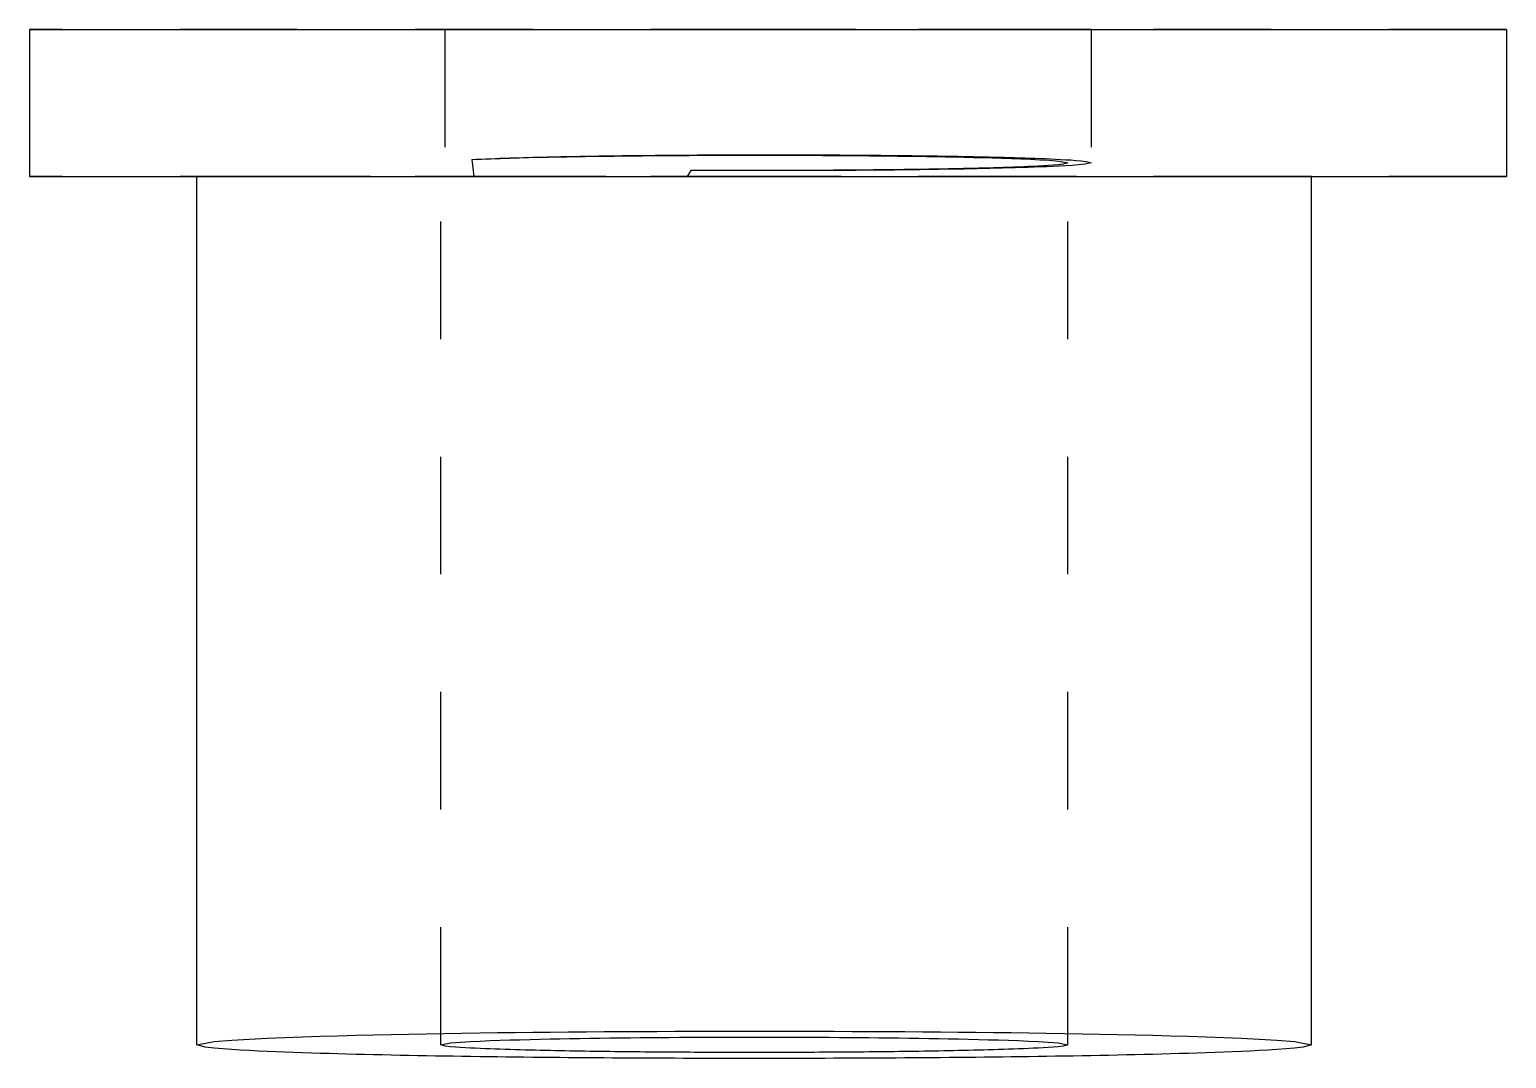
# Model space of a CAD drawing. Extents: x 0 to 2.76, y 0 to 2.38.
# Drawn here: x 1.506 to 2.762, y 1.506 to 2.381 of the extents above; entities that cross this region are included whole.
import ezdxf

# ---------------------------------------------------------------- set-up
doc = ezdxf.new("R2010")
doc.units = 0
doc.linetypes.add('HIDDEN', pattern=[0.062763, 0.041863, -0.0209])
doc.layers.add('LEFT', color=7, linetype='CONTINUOUS')
doc.layers.add('LEFT_HID', color=7, linetype='HIDDEN')

msp = doc.modelspace()

# ---------------------------------------------------------------- linework, layer by layer
at = {"layer": 'LEFT'}
for p, q in [((1.506316, 2.380703), (2.761579, 2.380703)), ((1.506316, 2.380703), (1.506316, 2.255703)), ((2.761579, 2.380703), (2.761579, 2.255703)), ((1.506316, 2.255703), (2.761579, 2.255703)), ((1.648638, 1.51755), (1.648638, 2.255703)), ((2.122323, 2.2557), (2.110698, 2.255703)), ((2.133947, 2.255703), (2.122323, 2.2557)), ((2.596007, 1.51755), (2.596007, 2.255703)), ((1.65572, 1.515548), (1.648638, 1.51755)), ((1.6632, 1.51469), (1.65572, 1.515548)), ((1.670701, 1.514044), (1.6632, 1.51469)), ((1.678211, 1.513507), (1.670701, 1.514044)), ((1.685726, 1.513041), (1.678211, 1.513507)), ((1.693243, 1.512626), (1.685726, 1.513041)), ((1.700763, 1.512249), (1.693243, 1.512626)), ((1.708284, 1.511903), (1.700763, 1.512249)), ((1.715807, 1.511583), (1.708284, 1.511903)), ((1.72333, 1.511285), (1.715807, 1.511583)), ((1.730854, 1.511005), (1.72333, 1.511285)), ((1.738379, 1.510742), (1.730854, 1.511005)), ((1.745904, 1.510494), (1.738379, 1.510742)), ((1.753429, 1.510258), (1.745904, 1.510494)), ((1.760955, 1.510035), (1.753429, 1.510258)), ((1.768481, 1.509822), (1.760955, 1.510035)), ((1.776008, 1.509619), (1.768481, 1.509822)), ((1.783535, 1.509426), (1.776008, 1.509619)), ((1.791062, 1.509241), (1.783535, 1.509426)), ((1.798589, 1.509064), (1.791062, 1.509241)), ((1.806116, 1.508895), (1.798589, 1.509064)), ((1.813643, 1.508733), (1.806116, 1.508895)), ((1.821171, 1.508577), (1.813643, 1.508733)), ((1.828699, 1.508428), (1.821171, 1.508577)), ((1.836227, 1.508285), (1.828699, 1.508428)), ((1.843755, 1.508148), (1.836227, 1.508285)), ((1.851283, 1.508017), (1.843755, 1.508148)), ((1.858811, 1.50789), (1.851283, 1.508017)), ((1.866339, 1.507769), (1.858811, 1.50789)), ((1.873867, 1.507653), (1.866339, 1.507769)), ((1.881396, 1.507542), (1.873867, 1.507653)), ((1.888924, 1.507435), (1.881396, 1.507542)), ((1.896453, 1.507332), (1.888924, 1.507435)), ((1.903981, 1.507234), (1.896453, 1.507332)), ((1.91151, 1.50714), (1.903981, 1.507234)), ((1.919038, 1.507051), (1.91151, 1.50714)), ((1.926567, 1.506965), (1.919038, 1.507051)), ((1.934096, 1.506883), (1.926567, 1.506965)), ((1.941625, 1.506805), (1.934096, 1.506883)), ((1.949154, 1.50673), (1.941625, 1.506805)), ((1.956682, 1.50666), (1.949154, 1.50673)), ((1.964211, 1.506592), (1.956682, 1.50666)), ((1.97174, 1.506529), (1.964211, 1.506592)), ((1.979269, 1.506468), (1.97174, 1.506529)), ((1.986798, 1.506412), (1.979269, 1.506468)), ((1.994327, 1.506358), (1.986798, 1.506412)), ((2.001856, 1.506308), (1.994327, 1.506358)), ((2.250318, 1.506358), (2.242789, 1.506308)), ((2.257847, 1.506412), (2.250318, 1.506358)), ((2.265376, 1.506468), (2.257847, 1.506412)), ((2.272905, 1.506529), (2.265376, 1.506468)), ((2.280434, 1.506592), (2.272905, 1.506529)), ((2.287963, 1.50666), (2.280434, 1.506592)), ((2.295492, 1.50673), (2.287963, 1.50666)), ((2.30302, 1.506805), (2.295492, 1.50673)), ((2.310549, 1.506883), (2.30302, 1.506805)), ((2.318078, 1.506965), (2.310549, 1.506883)), ((2.325607, 1.507051), (2.318078, 1.506965)), ((2.333135, 1.50714), (2.325607, 1.507051)), ((2.340664, 1.507234), (2.333135, 1.50714)), ((2.348193, 1.507332), (2.340664, 1.507234)), ((2.355721, 1.507435), (2.348193, 1.507332)), ((2.36325, 1.507542), (2.355721, 1.507435)), ((2.370778, 1.507653), (2.36325, 1.507542)), ((2.378306, 1.507769), (2.370778, 1.507653)), ((2.385834, 1.50789), (2.378306, 1.507769)), ((2.393363, 1.508017), (2.385834, 1.50789)), ((2.400891, 1.508148), (2.393363, 1.508017)), ((2.408419, 1.508285), (2.400891, 1.508148)), ((2.415946, 1.508428), (2.408419, 1.508285)), ((2.423474, 1.508577), (2.415946, 1.508428)), ((2.431002, 1.508733), (2.423474, 1.508577)), ((2.438529, 1.508895), (2.431002, 1.508733)), ((2.446056, 1.509064), (2.438529, 1.508895)), ((2.453584, 1.509241), (2.446056, 1.509064)), ((2.461111, 1.509426), (2.453584, 1.509241)), ((2.468637, 1.509619), (2.461111, 1.509426)), ((2.476164, 1.509822), (2.468637, 1.509619)), ((2.48369, 1.510035), (2.476164, 1.509822)), ((2.491216, 1.510258), (2.48369, 1.510035)), ((2.498741, 1.510494), (2.491216, 1.510258)), ((2.506266, 1.510742), (2.498741, 1.510494)), ((2.513791, 1.511005), (2.506266, 1.510742)), ((2.521315, 1.511285), (2.513791, 1.511005)), ((2.528838, 1.511583), (2.521315, 1.511285)), ((2.536361, 1.511903), (2.528838, 1.511583)), ((2.543882, 1.512249), (2.536361, 1.511903)), ((2.551402, 1.512626), (2.543882, 1.512249)), ((2.558919, 1.513041), (2.551402, 1.512626)), ((2.566434, 1.513507), (2.558919, 1.513041)), ((2.573944, 1.514044), (2.566434, 1.513507)), ((2.581445, 1.51469), (2.573944, 1.514044)), ((2.588925, 1.515548), (2.581445, 1.51469)), ((2.596007, 1.51755), (2.588925, 1.515548)), ((2.009385, 1.506261), (2.001856, 1.506308)), ((2.016914, 1.506217), (2.009385, 1.506261)), ((2.024443, 1.506177), (2.016914, 1.506217)), ((2.031973, 1.506139), (2.024443, 1.506177)), ((2.039502, 1.506105), (2.031973, 1.506139)), ((2.047031, 1.506073), (2.039502, 1.506105)), ((2.05456, 1.506045), (2.047031, 1.506073)), ((2.062089, 1.50602), (2.05456, 1.506045)), ((2.069618, 1.505998), (2.062089, 1.50602)), ((2.077147, 1.505979), (2.069618, 1.505998)), ((2.084677, 1.505962), (2.077147, 1.505979)), ((2.092206, 1.505949), (2.084677, 1.505962)), ((2.099735, 1.505939), (2.092206, 1.505949)), ((2.107264, 1.505932), (2.099735, 1.505939)), ((2.114793, 1.505927), (2.107264, 1.505932)), ((2.122323, 1.505926), (2.114793, 1.505927)), ((2.129852, 1.505927), (2.122323, 1.505926)), ((2.137381, 1.505932), (2.129852, 1.505927)), ((2.14491, 1.505939), (2.137381, 1.505932)), ((2.152439, 1.505949), (2.14491, 1.505939)), ((2.159969, 1.505962), (2.152439, 1.505949)), ((2.167498, 1.505979), (2.159969, 1.505962)), ((2.175027, 1.505998), (2.167498, 1.505979)), ((2.182556, 1.50602), (2.175027, 1.505998)), ((2.190085, 1.506045), (2.182556, 1.50602)), ((2.197614, 1.506073), (2.190085, 1.506045)), ((2.205144, 1.506105), (2.197614, 1.506073)), ((2.212673, 1.506139), (2.205144, 1.506105)), ((2.220202, 1.506177), (2.212673, 1.506139)), ((2.227731, 1.506217), (2.220202, 1.506177)), ((2.23526, 1.506261), (2.227731, 1.506217)), ((2.242789, 1.506308), (2.23526, 1.506261))]:
    msp.add_line(p, q, dxfattribs=at)
at = {"layer": 'LEFT_HID', "linetype": 'HIDDEN'}
for p, q in [((2.133947, 2.380703), (1.506316, 2.380703)), ((2.133947, 2.380703), (1.859359, 2.380703)), ((1.859359, 2.380703), (2.408536, 2.380703)), ((1.859359, 2.380703), (1.859359, 2.255703)), ((2.761579, 2.380703), (2.133947, 2.380703)), ((2.408536, 2.380703), (2.133947, 2.380703)), ((2.408536, 2.380703), (2.408536, 2.267467)), ((1.930136, 2.271981), (1.934131, 2.272086)), ((1.930464, 2.271862), (1.938509, 2.272058)), ((1.934131, 2.272086), (1.938127, 2.272184)), ((1.938127, 2.272184), (1.942122, 2.272283)), ((1.938509, 2.272058), (1.946554, 2.272239)), ((1.942122, 2.272283), (1.946118, 2.272381)), ((1.946118, 2.272381), (1.950113, 2.27247)), ((1.946554, 2.272239), (1.9546, 2.272405)), ((1.950113, 2.27247), (1.954109, 2.272554)), ((1.954109, 2.272554), (1.958105, 2.272637)), ((1.9546, 2.272405), (1.962645, 2.272559)), ((1.958105, 2.272637), (1.962101, 2.27272)), ((1.962101, 2.27272), (1.966096, 2.2728)), ((1.962645, 2.272559), (1.970691, 2.272701)), ((1.966096, 2.2728), (1.970092, 2.27287)), ((1.970092, 2.27287), (1.974089, 2.27294)), ((1.970691, 2.272701), (1.978737, 2.272833)), ((1.974089, 2.27294), (1.978085, 2.273011)), ((1.978085, 2.273011), (1.982081, 2.273081)), ((1.978737, 2.272833), (1.986784, 2.272954)), ((1.982081, 2.273081), (1.986077, 2.273144)), ((1.986077, 2.273144), (1.990073, 2.273202)), ((1.986784, 2.272954), (1.99483, 2.273066)), ((1.990073, 2.273202), (1.994069, 2.273261)), ((1.994069, 2.273261), (1.998065, 2.273319)), ((1.99483, 2.273066), (2.002877, 2.27317)), ((1.998065, 2.273319), (2.002062, 2.273378)), ((2.002062, 2.273378), (2.006058, 2.273429)), ((2.002877, 2.27317), (2.010923, 2.273265)), ((2.006058, 2.273429), (2.010054, 2.273477)), ((2.010054, 2.273477), (2.014051, 2.273525)), ((2.010923, 2.273265), (2.01897, 2.273352)), ((2.014051, 2.273525), (2.018047, 2.273573)), ((2.018047, 2.273573), (2.022043, 2.273621)), ((2.01897, 2.273352), (2.027017, 2.273431)), ((2.022043, 2.273621), (2.02604, 2.273663)), ((2.02604, 2.273663), (2.030036, 2.273701)), ((2.027017, 2.273431), (2.035064, 2.273503)), ((2.030036, 2.273701), (2.034033, 2.273739)), ((2.034033, 2.273739), (2.038029, 2.273778)), ((2.035064, 2.273503), (2.04311, 2.273568)), ((2.038029, 2.273778), (2.042026, 2.273816)), ((2.042026, 2.273816), (2.046022, 2.273851)), ((2.04311, 2.273568), (2.051157, 2.273626)), ((2.046022, 2.273851), (2.050019, 2.27388)), ((2.050019, 2.27388), (2.054015, 2.27391)), ((2.051157, 2.273626), (2.059204, 2.273677)), ((2.054015, 2.27391), (2.058012, 2.273939)), ((2.058012, 2.273939), (2.062008, 2.273968)), ((2.059204, 2.273677), (2.067252, 2.273722)), ((2.062008, 2.273968), (2.066005, 2.273998)), ((2.066005, 2.273998), (2.070001, 2.274019)), ((2.067252, 2.273722), (2.075299, 2.273761)), ((2.070001, 2.274019), (2.073998, 2.27404)), ((2.073998, 2.27404), (2.077995, 2.27406)), ((2.075299, 2.273761), (2.083346, 2.273793)), ((2.077995, 2.27406), (2.081991, 2.274081)), ((2.081991, 2.274081), (2.085988, 2.274101)), ((2.083346, 2.273793), (2.091393, 2.273819)), ((2.085988, 2.274101), (2.089984, 2.274119)), ((2.089984, 2.274119), (2.093981, 2.274132)), ((2.091393, 2.273819), (2.09944, 2.273839)), ((2.093981, 2.274132), (2.097978, 2.274144)), ((2.097978, 2.274144), (2.101974, 2.274156)), ((2.09944, 2.273839), (2.107487, 2.273853)), ((2.101974, 2.274156), (2.105971, 2.274168)), ((2.105971, 2.274168), (2.109968, 2.274181)), ((2.107487, 2.273853), (2.115534, 2.273861)), ((2.109968, 2.274181), (2.113964, 2.274187)), ((2.113964, 2.274187), (2.117961, 2.274191)), ((2.115534, 2.273861), (2.123582, 2.273863)), ((2.117961, 2.274191), (2.121957, 2.274195)), ((2.121957, 2.274195), (2.125954, 2.274199)), ((2.123582, 2.273863), (2.131629, 2.273859)), ((2.125954, 2.274199), (2.129951, 2.274204)), ((2.129951, 2.274204), (2.133947, 2.274208)), ((2.131629, 2.273859), (2.139676, 2.27385)), ((2.133947, 2.274208), (2.138311, 2.274202)), ((2.138311, 2.274202), (2.142674, 2.274196)), ((2.139676, 2.27385), (2.147723, 2.273834)), ((2.142674, 2.274196), (2.147038, 2.27419)), ((2.147038, 2.27419), (2.151401, 2.274184)), ((2.147723, 2.273834), (2.15577, 2.273812)), ((2.151401, 2.274184), (2.155765, 2.274177)), ((2.155765, 2.274177), (2.160128, 2.274171)), ((2.15577, 2.273812), (2.163817, 2.273784)), ((2.160128, 2.274171), (2.164492, 2.274165)), ((2.163817, 2.273784), (2.171864, 2.273749)), ((2.164492, 2.274165), (2.168855, 2.274148)), ((2.168855, 2.274148), (2.173219, 2.27413)), ((2.171864, 2.273749), (2.179912, 2.273709)), ((2.173219, 2.27413), (2.177582, 2.274111)), ((2.177582, 2.274111), (2.181945, 2.274093)), ((2.179912, 2.273709), (2.187959, 2.273662)), ((2.181945, 2.274093), (2.186309, 2.274075)), ((2.186309, 2.274075), (2.190672, 2.274057)), ((2.187959, 2.273662), (2.196006, 2.273608)), ((2.190672, 2.274057), (2.195036, 2.274039)), ((2.195036, 2.274039), (2.199399, 2.274008)), ((2.196006, 2.273608), (2.204053, 2.273548)), ((2.199399, 2.274008), (2.203763, 2.273977)), ((2.203763, 2.273977), (2.208126, 2.273946)), ((2.204053, 2.273548), (2.212099, 2.273481)), ((2.208126, 2.273946), (2.212489, 2.273915)), ((2.212099, 2.273481), (2.220146, 2.273407)), ((2.212489, 2.273915), (2.216853, 2.273884)), ((2.216853, 2.273884), (2.221216, 2.273854)), ((2.220146, 2.273407), (2.228193, 2.273325)), ((2.221216, 2.273854), (2.225579, 2.27382)), ((2.225579, 2.27382), (2.229943, 2.273775)), ((2.228193, 2.273325), (2.23624, 2.273236)), ((2.229943, 2.273775), (2.234306, 2.273731)), ((2.234306, 2.273731), (2.238669, 2.273687)), ((2.23624, 2.273236), (2.244286, 2.273138)), ((2.238669, 2.273687), (2.243032, 2.273642)), ((2.243032, 2.273642), (2.247396, 2.273598)), ((2.244286, 2.273138), (2.252333, 2.273032)), ((2.247396, 2.273598), (2.251759, 2.273554)), ((2.251759, 2.273554), (2.256122, 2.273499)), ((2.252333, 2.273032), (2.260379, 2.272917)), ((2.256122, 2.273499), (2.260485, 2.27344)), ((2.260379, 2.272917), (2.268425, 2.272793)), ((2.260485, 2.27344), (2.264848, 2.27338)), ((2.264848, 2.27338), (2.269211, 2.273321)), ((2.268425, 2.272793), (2.276471, 2.272658)), ((2.269211, 2.273321), (2.273574, 2.273262)), ((2.273574, 2.273262), (2.277937, 2.273203)), ((2.276471, 2.272658), (2.284517, 2.272512)), ((2.277937, 2.273203), (2.2823, 2.273135)), ((2.2823, 2.273135), (2.286663, 2.273059)), ((2.284517, 2.272512), (2.292563, 2.272355)), ((2.286663, 2.273059), (2.291026, 2.272983)), ((2.291026, 2.272983), (2.295389, 2.272907)), ((2.292563, 2.272355), (2.300608, 2.272184)), ((2.295389, 2.272907), (2.299752, 2.272831)), ((2.299752, 2.272831), (2.304114, 2.272755)), ((2.300608, 2.272184), (2.308653, 2.271999)), ((2.304114, 2.272755), (2.308477, 2.272664)), ((2.308477, 2.272664), (2.312839, 2.272568)), ((2.312839, 2.272568), (2.317202, 2.272473)), ((2.317202, 2.272473), (2.321564, 2.272377)), ((2.321564, 2.272377), (2.325927, 2.272281)), ((2.325927, 2.272281), (2.330289, 2.272173)), ((2.330289, 2.272173), (2.334651, 2.272054)), ((2.334651, 2.272054), (2.339012, 2.271934)), ((1.882212, 2.270159), (1.890251, 2.270537)), ((1.882212, 2.270159), (1.886204, 2.270361)), ((1.882212, 2.270159), (1.883928, 2.255703)), ((1.886204, 2.270361), (1.890195, 2.270562)), ((1.890195, 2.270562), (1.894188, 2.270746)), ((1.890251, 2.270537), (1.898291, 2.270864)), ((1.894188, 2.270746), (1.898181, 2.270911)), ((1.898181, 2.270911), (1.902174, 2.271076)), ((1.898291, 2.270864), (1.906333, 2.271154)), ((1.902174, 2.271076), (1.906168, 2.271225)), ((1.906168, 2.271225), (1.910162, 2.271363)), ((1.906333, 2.271154), (1.914376, 2.271413)), ((1.910162, 2.271363), (1.914157, 2.271501)), ((1.914157, 2.271501), (1.918151, 2.271632)), ((1.914376, 2.271413), (1.92242, 2.271648)), ((1.918151, 2.271632), (1.922146, 2.271748)), ((1.922146, 2.271748), (1.926141, 2.271865)), ((1.92242, 2.271648), (1.930464, 2.271862)), ((1.926141, 2.271865), (1.930136, 2.271981)), ((2.068398, 2.260921), (2.06512, 2.255703)), ((2.073802, 2.260897), (2.068398, 2.260921)), ((2.069254, 2.260917), (2.068398, 2.260921)), ((2.07011, 2.260912), (2.069254, 2.260917)), ((2.070966, 2.260908), (2.07011, 2.260912)), ((2.071822, 2.260904), (2.070966, 2.260908)), ((2.072678, 2.2609), (2.071822, 2.260904)), ((2.073534, 2.260896), (2.072678, 2.2609)), ((2.07439, 2.260892), (2.073534, 2.260896)), ((2.079206, 2.260874), (2.073802, 2.260897)), ((2.075246, 2.260888), (2.07439, 2.260892)), ((2.076102, 2.260885), (2.075246, 2.260888)), ((2.076958, 2.260881), (2.076102, 2.260885)), ((2.077814, 2.260877), (2.076958, 2.260881)), ((2.07867, 2.260874), (2.077814, 2.260877)), ((2.079526, 2.26087), (2.07867, 2.260874)), ((2.08461, 2.26085), (2.079206, 2.260874)), ((2.080382, 2.260867), (2.079526, 2.26087)), ((2.081237, 2.260864), (2.080382, 2.260867)), ((2.082093, 2.260861), (2.081237, 2.260864)), ((2.082949, 2.260857), (2.082093, 2.260861)), ((2.083805, 2.260854), (2.082949, 2.260857)), ((2.084661, 2.260851), (2.083805, 2.260854)), ((2.090013, 2.260826), (2.08461, 2.26085)), ((2.085517, 2.260848), (2.084661, 2.260851)), ((2.086373, 2.260845), (2.085517, 2.260848)), ((2.087229, 2.260843), (2.086373, 2.260845)), ((2.088085, 2.26084), (2.087229, 2.260843)), ((2.088941, 2.260837), (2.088085, 2.26084)), ((2.089797, 2.260834), (2.088941, 2.260837)), ((2.090653, 2.260832), (2.089797, 2.260834)), ((2.095417, 2.260803), (2.090013, 2.260826)), ((2.091509, 2.260829), (2.090653, 2.260832)), ((2.092365, 2.260827), (2.091509, 2.260829)), ((2.093221, 2.260825), (2.092365, 2.260827)), ((2.094077, 2.260822), (2.093221, 2.260825)), ((2.094932, 2.26082), (2.094077, 2.260822)), ((2.095788, 2.260818), (2.094932, 2.26082)), ((2.100821, 2.260779), (2.095417, 2.260803)), ((2.096644, 2.260816), (2.095788, 2.260818)), ((2.0975, 2.260814), (2.096644, 2.260816)), ((2.098356, 2.260812), (2.0975, 2.260814)), ((2.099212, 2.26081), (2.098356, 2.260812)), ((2.100068, 2.260808), (2.099212, 2.26081)), ((2.100924, 2.260807), (2.100068, 2.260808)), ((2.106225, 2.260765), (2.100821, 2.260779)), ((2.10178, 2.260805), (2.100924, 2.260807)), ((2.102636, 2.260803), (2.10178, 2.260805)), ((2.103492, 2.260802), (2.102636, 2.260803)), ((2.104348, 2.2608), (2.103492, 2.260802)), ((2.105204, 2.260799), (2.104348, 2.2608)), ((2.10606, 2.260798), (2.105204, 2.260799)), ((2.106916, 2.260797), (2.10606, 2.260798)), ((2.111628, 2.260758), (2.106225, 2.260765)), ((2.107772, 2.260795), (2.106916, 2.260797)), ((2.108628, 2.260794), (2.107772, 2.260795)), ((2.109483, 2.260793), (2.108628, 2.260794)), ((2.110339, 2.260792), (2.109483, 2.260793)), ((2.111195, 2.260791), (2.110339, 2.260792)), ((2.112051, 2.26079), (2.111195, 2.260791)), ((2.117032, 2.260752), (2.111628, 2.260758)), ((2.112907, 2.26079), (2.112051, 2.26079)), ((2.113763, 2.260789), (2.112907, 2.26079)), ((2.114619, 2.260788), (2.113763, 2.260789)), ((2.115475, 2.260788), (2.114619, 2.260788)), ((2.116331, 2.260787), (2.115475, 2.260788)), ((2.117187, 2.260787), (2.116331, 2.260787)), ((2.122436, 2.260746), (2.117032, 2.260752)), ((2.118043, 2.260786), (2.117187, 2.260787)), ((2.118899, 2.260786), (2.118043, 2.260786)), ((2.119755, 2.260786), (2.118899, 2.260786)), ((2.120611, 2.260786), (2.119755, 2.260786)), ((2.121467, 2.260786), (2.120611, 2.260786)), ((2.122323, 2.260786), (2.121467, 2.260786)), ((2.126558, 2.260786), (2.122323, 2.260786)), ((2.12784, 2.26074), (2.122436, 2.260746)), ((2.130793, 2.260789), (2.126558, 2.260786)), ((2.133244, 2.260734), (2.12784, 2.26074)), ((2.135028, 2.260793), (2.130793, 2.260789)), ((2.138647, 2.260727), (2.133244, 2.260734)), ((2.139263, 2.260799), (2.135028, 2.260793)), ((2.144051, 2.260738), (2.138647, 2.260727)), ((2.143498, 2.260806), (2.139263, 2.260799)), ((2.147734, 2.260815), (2.143498, 2.260806)), ((2.149455, 2.260749), (2.144051, 2.260738)), ((2.151969, 2.260826), (2.147734, 2.260815)), ((2.154859, 2.26076), (2.149455, 2.260749)), ((2.156204, 2.260839), (2.151969, 2.260826)), ((2.160262, 2.260771), (2.154859, 2.26076)), ((2.160439, 2.260853), (2.156204, 2.260839)), ((2.165666, 2.260782), (2.160262, 2.260771)), ((2.164674, 2.260869), (2.160439, 2.260853)), ((2.168909, 2.260886), (2.164674, 2.260869)), ((2.17107, 2.260793), (2.165666, 2.260782)), ((2.173144, 2.260906), (2.168909, 2.260886)), ((2.176474, 2.260811), (2.17107, 2.260793)), ((2.17738, 2.260927), (2.173144, 2.260906)), ((2.181877, 2.260839), (2.176474, 2.260811)), ((2.181615, 2.26095), (2.17738, 2.260927)), ((2.18585, 2.260974), (2.181615, 2.26095)), ((2.187281, 2.260868), (2.181877, 2.260839)), ((2.190085, 2.261001), (2.18585, 2.260974)), ((2.192685, 2.260896), (2.187281, 2.260868)), ((2.19432, 2.261029), (2.190085, 2.261001)), ((2.198088, 2.260925), (2.192685, 2.260896)), ((2.198555, 2.261059), (2.19432, 2.261029)), ((2.203492, 2.260954), (2.198088, 2.260925)), ((2.20279, 2.261091), (2.198555, 2.261059)), ((2.207025, 2.261125), (2.20279, 2.261091)), ((2.208896, 2.260982), (2.203492, 2.260954)), ((2.21126, 2.261161), (2.207025, 2.261125)), ((2.214299, 2.261029), (2.208896, 2.260982)), ((2.215495, 2.261198), (2.21126, 2.261161)), ((2.219703, 2.261076), (2.214299, 2.261029)), ((2.21973, 2.261238), (2.215495, 2.261198)), ((2.225107, 2.261123), (2.219703, 2.261076)), ((2.223965, 2.26128), (2.21973, 2.261238)), ((2.2282, 2.261324), (2.223965, 2.26128)), ((2.23051, 2.26117), (2.225107, 2.261123)), ((2.232435, 2.26137), (2.2282, 2.261324)), ((2.235914, 2.261218), (2.23051, 2.26117)), ((2.23667, 2.261418), (2.232435, 2.26137)), ((2.241317, 2.261265), (2.235914, 2.261218)), ((2.240905, 2.261469), (2.23667, 2.261418)), ((2.24514, 2.261522), (2.240905, 2.261469)), ((2.246721, 2.261328), (2.241317, 2.261265)), ((2.249374, 2.261577), (2.24514, 2.261522)), ((2.252124, 2.261396), (2.246721, 2.261328)), ((2.253609, 2.261634), (2.249374, 2.261577)), ((2.257527, 2.261463), (2.252124, 2.261396)), ((2.257844, 2.261695), (2.253609, 2.261634)), ((2.262931, 2.261531), (2.257527, 2.261463)), ((2.262079, 2.261757), (2.257844, 2.261695)), ((2.266313, 2.261823), (2.262079, 2.261757)), ((2.268334, 2.261598), (2.262931, 2.261531)), ((2.270548, 2.261891), (2.266313, 2.261823)), ((2.273738, 2.261666), (2.268334, 2.261598)), ((2.274783, 2.261962), (2.270548, 2.261891)), ((2.279141, 2.261755), (2.273738, 2.261666)), ((2.279017, 2.262036), (2.274783, 2.261962)), ((2.283252, 2.262113), (2.279017, 2.262036)), ((2.284544, 2.261846), (2.279141, 2.261755)), ((2.287486, 2.262193), (2.283252, 2.262113)), ((2.289947, 2.261937), (2.284544, 2.261846)), ((2.29172, 2.262277), (2.287486, 2.262193)), ((2.29535, 2.262027), (2.289947, 2.261937)), ((2.295955, 2.262365), (2.29172, 2.262277)), ((2.300753, 2.262118), (2.29535, 2.262027)), ((2.300189, 2.262456), (2.295955, 2.262365)), ((2.304423, 2.262551), (2.300189, 2.262456)), ((2.306155, 2.262223), (2.300753, 2.262118)), ((2.308657, 2.26265), (2.304423, 2.262551)), ((2.311558, 2.262342), (2.306155, 2.262223)), ((2.308653, 2.271999), (2.316698, 2.271797)), ((2.312891, 2.262754), (2.308657, 2.26265)), ((2.31696, 2.26246), (2.311558, 2.262342)), ((2.317125, 2.262863), (2.312891, 2.262754)), ((2.316698, 2.271797), (2.324742, 2.271577)), ((2.322363, 2.262579), (2.31696, 2.26246)), ((2.321358, 2.262977), (2.317125, 2.262863)), ((2.325592, 2.263097), (2.321358, 2.262977)), ((2.327765, 2.262698), (2.322363, 2.262579)), ((2.324742, 2.271577), (2.332786, 2.271335)), ((2.329825, 2.263223), (2.325592, 2.263097)), ((2.333167, 2.262838), (2.327765, 2.262698)), ((2.334058, 2.263355), (2.329825, 2.263223)), ((2.332786, 2.271335), (2.340828, 2.271067)), ((2.338569, 2.262992), (2.333167, 2.262838)), ((2.338291, 2.263495), (2.334058, 2.263355)), ((2.342524, 2.263643), (2.338291, 2.263495)), ((2.34397, 2.263145), (2.338569, 2.262992)), ((2.339012, 2.271934), (2.343374, 2.271814)), ((2.340828, 2.271067), (2.34887, 2.270766)), ((2.346756, 2.2638), (2.342524, 2.263643)), ((2.343374, 2.271814), (2.347736, 2.271694)), ((2.349372, 2.263299), (2.34397, 2.263145)), ((2.350988, 2.263968), (2.346756, 2.2638)), ((2.347736, 2.271694), (2.352097, 2.27155)), ((2.34887, 2.270766), (2.35691, 2.270425)), ((2.354773, 2.263468), (2.349372, 2.263299)), ((2.355219, 2.264148), (2.350988, 2.263968)), ((2.352097, 2.27155), (2.356458, 2.271399)), ((2.360173, 2.263669), (2.354773, 2.263468)), ((2.35945, 2.264343), (2.355219, 2.264148)), ((2.356458, 2.271399), (2.360819, 2.271248)), ((2.35691, 2.270425), (2.364947, 2.270027)), ((2.36368, 2.264554), (2.35945, 2.264343)), ((2.365573, 2.263871), (2.360173, 2.263669)), ((2.360819, 2.271248), (2.36518, 2.271097)), ((2.367908, 2.264788), (2.36368, 2.264554)), ((2.364947, 2.270027), (2.37298, 2.269542)), ((2.36518, 2.271097), (2.369539, 2.270916)), ((2.370973, 2.264072), (2.365573, 2.263871)), ((2.372135, 2.26505), (2.367908, 2.264788)), ((2.369539, 2.270916), (2.373899, 2.270722)), ((2.376371, 2.264323), (2.370973, 2.264072)), ((2.37636, 2.265352), (2.372135, 2.26505)), ((2.37298, 2.269542), (2.381, 2.268892)), ((2.373899, 2.270722), (2.378258, 2.270529)), ((2.380579, 2.265716), (2.37636, 2.265352)), ((2.381768, 2.264596), (2.376371, 2.264323)), ((2.378258, 2.270529), (2.382616, 2.270316)), ((2.384787, 2.266198), (2.380579, 2.265716)), ((2.381, 2.268892), (2.38877, 2.267325)), ((2.387165, 2.264868), (2.381768, 2.264596)), ((2.382616, 2.270316), (2.386972, 2.270058)), ((2.38877, 2.267325), (2.384787, 2.266198)), ((2.386972, 2.270058), (2.391328, 2.2698)), ((2.392556, 2.265241), (2.387165, 2.264868)), ((2.38877, 1.51755), (2.38877, 2.267325)), ((2.391328, 2.2698), (2.395679, 2.269476)), ((2.397945, 2.265636), (2.392556, 2.265241)), ((2.395679, 2.269476), (2.400026, 2.269105)), ((2.403314, 2.266232), (2.397945, 2.265636)), ((2.400026, 2.269105), (2.404356, 2.268576)), ((2.408536, 2.267467), (2.403314, 2.266232)), ((2.404356, 2.268576), (2.408536, 2.267467)), ((2.133947, 2.255703), (1.506316, 2.255703)), ((2.596007, 2.255703), (1.648638, 2.255703)), ((1.648638, 2.255703), (2.110698, 2.255703)), ((1.883928, 2.255703), (1.855875, 2.255703)), ((1.855875, 2.255703), (2.06512, 2.255703)), ((1.855875, 1.51755), (1.855875, 2.255703)), ((1.883928, 2.255703), (1.859359, 2.255703)), ((1.859359, 2.255703), (2.06512, 2.255703)), ((2.133947, 2.255703), (2.110698, 2.255703)), ((2.761579, 2.255703), (2.133947, 2.255703)), ((2.133947, 2.255703), (2.596007, 2.255703)), ((1.648638, 1.51755), (1.6632, 1.520411)), ((1.6632, 1.520411), (1.678211, 1.521594)), ((1.678211, 1.521594), (1.693243, 1.522475)), ((1.693243, 1.522475), (1.708284, 1.523198)), ((1.708284, 1.523198), (1.72333, 1.523816)), ((1.72333, 1.523816), (1.738379, 1.524359)), ((1.738379, 1.524359), (1.753429, 1.524843)), ((1.753429, 1.524843), (1.768481, 1.525279)), ((1.768481, 1.525279), (1.783535, 1.525675)), ((1.783535, 1.525675), (1.798589, 1.526037)), ((1.798589, 1.526037), (1.813643, 1.526368)), ((1.813643, 1.526368), (1.828699, 1.526672)), ((1.828699, 1.526672), (1.843755, 1.526953)), ((1.843755, 1.526953), (1.858811, 1.52721)), ((1.855875, 1.51755), (1.864066, 1.519159)), ((1.858811, 1.52721), (1.873867, 1.527448)), ((1.864066, 1.519159), (1.87251, 1.519825)), ((1.87251, 1.519825), (1.880966, 1.520321)), ((1.873867, 1.527448), (1.888924, 1.527666)), ((1.880966, 1.520321), (1.889426, 1.520727)), ((1.888924, 1.527666), (1.903981, 1.527867)), ((1.889426, 1.520727), (1.897889, 1.521075)), ((1.897889, 1.521075), (1.906354, 1.52138)), ((1.903981, 1.527867), (1.919038, 1.52805)), ((1.906354, 1.52138), (1.91482, 1.521652)), ((1.91482, 1.521652), (1.923287, 1.521898)), ((1.919038, 1.52805), (1.934096, 1.528218)), ((1.923287, 1.521898), (1.931754, 1.52212)), ((1.931754, 1.52212), (1.940222, 1.522324)), ((1.934096, 1.528218), (1.949154, 1.528371)), ((1.940222, 1.522324), (1.948691, 1.52251)), ((1.948691, 1.52251), (1.957159, 1.522682)), ((1.949154, 1.528371), (1.964211, 1.528509)), ((1.957159, 1.522682), (1.965628, 1.522839)), ((1.964211, 1.528509), (1.979269, 1.528632)), ((1.965628, 1.522839), (1.974097, 1.522984)), ((1.974097, 1.522984), (1.982566, 1.523118)), ((1.979269, 1.528632), (1.994327, 1.528743)), ((1.982566, 1.523118), (1.991036, 1.52324)), ((1.991036, 1.52324), (1.999506, 1.523353)), ((1.994327, 1.528743), (2.009385, 1.52884)), ((1.999506, 1.523353), (2.007975, 1.523457)), ((2.007975, 1.523457), (2.016445, 1.523551)), ((2.009385, 1.52884), (2.024443, 1.528924)), ((2.016445, 1.523551), (2.024915, 1.523637)), ((2.024443, 1.528924), (2.039502, 1.528996)), ((2.024915, 1.523637), (2.033385, 1.523714)), ((2.033385, 1.523714), (2.041855, 1.523784)), ((2.039502, 1.528996), (2.05456, 1.529056)), ((2.041855, 1.523784), (2.050325, 1.523846)), ((2.050325, 1.523846), (2.058795, 1.523901)), ((2.05456, 1.529056), (2.069618, 1.529103)), ((2.058795, 1.523901), (2.067266, 1.523948)), ((2.067266, 1.523948), (2.075736, 1.523989)), ((2.069618, 1.529103), (2.084677, 1.529138)), ((2.075736, 1.523989), (2.084206, 1.524022)), ((2.084206, 1.524022), (2.092676, 1.524049)), ((2.084677, 1.529138), (2.099735, 1.529162)), ((2.092676, 1.524049), (2.101147, 1.524069)), ((2.099735, 1.529162), (2.114793, 1.529174)), ((2.101147, 1.524069), (2.109617, 1.524082)), ((2.109617, 1.524082), (2.118087, 1.524089)), ((2.114793, 1.529174), (2.129852, 1.529174)), ((2.118087, 1.524089), (2.126558, 1.524089)), ((2.126558, 1.524089), (2.135028, 1.524082)), ((2.129852, 1.529174), (2.14491, 1.529162)), ((2.135028, 1.524082), (2.143498, 1.524069)), ((2.143498, 1.524069), (2.151969, 1.524049)), ((2.14491, 1.529162), (2.159969, 1.529138)), ((2.151969, 1.524049), (2.160439, 1.524022)), ((2.159969, 1.529138), (2.175027, 1.529103)), ((2.160439, 1.524022), (2.168909, 1.523989)), ((2.168909, 1.523989), (2.17738, 1.523948)), ((2.175027, 1.529103), (2.190085, 1.529056)), ((2.17738, 1.523948), (2.18585, 1.523901)), ((2.18585, 1.523901), (2.19432, 1.523846)), ((2.190085, 1.529056), (2.205144, 1.528996)), ((2.19432, 1.523846), (2.20279, 1.523784)), ((2.20279, 1.523784), (2.21126, 1.523714)), ((2.205144, 1.528996), (2.220202, 1.528924)), ((2.21126, 1.523714), (2.21973, 1.523637)), ((2.21973, 1.523637), (2.2282, 1.523551)), ((2.220202, 1.528924), (2.23526, 1.52884)), ((2.2282, 1.523551), (2.23667, 1.523457)), ((2.23526, 1.52884), (2.250318, 1.528743)), ((2.23667, 1.523457), (2.24514, 1.523353)), ((2.24514, 1.523353), (2.253609, 1.52324)), ((2.250318, 1.528743), (2.265376, 1.528632)), ((2.253609, 1.52324), (2.262079, 1.523118)), ((2.262079, 1.523118), (2.270548, 1.522984)), ((2.265376, 1.528632), (2.280434, 1.528509)), ((2.270548, 1.522984), (2.279017, 1.522839)), ((2.279017, 1.522839), (2.287486, 1.522682)), ((2.280434, 1.528509), (2.295492, 1.528371)), ((2.287486, 1.522682), (2.295955, 1.52251)), ((2.295492, 1.528371), (2.310549, 1.528218)), ((2.295955, 1.52251), (2.304423, 1.522324)), ((2.304423, 1.522324), (2.312891, 1.52212)), ((2.310549, 1.528218), (2.325607, 1.52805)), ((2.312891, 1.52212), (2.321358, 1.521898)), ((2.321358, 1.521898), (2.329825, 1.521652)), ((2.325607, 1.52805), (2.340664, 1.527867)), ((2.329825, 1.521652), (2.338291, 1.52138)), ((2.338291, 1.52138), (2.346756, 1.521075)), ((2.340664, 1.527867), (2.355721, 1.527666)), ((2.346756, 1.521075), (2.355219, 1.520727)), ((2.355219, 1.520727), (2.36368, 1.520321)), ((2.355721, 1.527666), (2.370778, 1.527448)), ((2.36368, 1.520321), (2.372135, 1.519825)), ((2.370778, 1.527448), (2.385834, 1.52721)), ((2.372135, 1.519825), (2.380579, 1.519159)), ((2.380579, 1.519159), (2.38877, 1.51755)), ((2.385834, 1.52721), (2.400891, 1.526953)), ((2.400891, 1.526953), (2.415946, 1.526672)), ((2.415946, 1.526672), (2.431002, 1.526368)), ((2.431002, 1.526368), (2.446056, 1.526037)), ((2.446056, 1.526037), (2.461111, 1.525675)), ((2.461111, 1.525675), (2.476164, 1.525279)), ((2.476164, 1.525279), (2.491216, 1.524843)), ((2.491216, 1.524843), (2.506266, 1.524359)), ((2.506266, 1.524359), (2.521315, 1.523816)), ((2.521315, 1.523816), (2.536361, 1.523198)), ((2.536361, 1.523198), (2.551402, 1.522475)), ((2.551402, 1.522475), (2.566434, 1.521594)), ((2.566434, 1.521594), (2.581445, 1.520411)), ((2.581445, 1.520411), (2.596007, 1.51755)), ((1.859859, 1.516424), (1.855875, 1.51755)), ((1.864066, 1.515942), (1.859859, 1.516424)), ((1.868285, 1.515578), (1.864066, 1.515942)), ((1.87251, 1.515276), (1.868285, 1.515578)), ((1.876737, 1.515014), (1.87251, 1.515276)), ((1.880966, 1.51478), (1.876737, 1.515014)), ((1.885195, 1.514568), (1.880966, 1.51478)), ((1.889426, 1.514374), (1.885195, 1.514568)), ((1.893657, 1.514194), (1.889426, 1.514374)), ((1.897889, 1.514026), (1.893657, 1.514194)), ((1.902122, 1.513869), (1.897889, 1.514026)), ((1.906354, 1.513721), (1.902122, 1.513869)), ((1.910587, 1.513581), (1.906354, 1.513721)), ((1.91482, 1.513449), (1.910587, 1.513581)), ((1.919053, 1.513323), (1.91482, 1.513449)), ((1.923287, 1.513203), (1.919053, 1.513323)), ((1.927521, 1.513089), (1.923287, 1.513203)), ((1.931754, 1.51298), (1.927521, 1.513089)), ((1.935988, 1.512876), (1.931754, 1.51298)), ((1.940222, 1.512777), (1.935988, 1.512876)), ((1.944456, 1.512682), (1.940222, 1.512777)), ((1.948691, 1.512591), (1.944456, 1.512682)), ((1.952925, 1.512503), (1.948691, 1.512591)), ((1.957159, 1.512419), (1.952925, 1.512503)), ((1.961394, 1.512339), (1.957159, 1.512419)), ((1.965628, 1.512262), (1.961394, 1.512339)), ((1.969863, 1.512188), (1.965628, 1.512262)), ((1.974097, 1.512117), (1.969863, 1.512188)), ((1.978332, 1.512049), (1.974097, 1.512117)), ((1.982566, 1.511983), (1.978332, 1.512049)), ((1.986801, 1.51192), (1.982566, 1.511983)), ((1.991036, 1.51186), (1.986801, 1.51192)), ((1.995271, 1.511803), (1.991036, 1.51186)), ((1.999506, 1.511748), (1.995271, 1.511803)), ((2.00374, 1.511695), (1.999506, 1.511748)), ((2.007975, 1.511644), (2.00374, 1.511695)), ((2.01221, 1.511596), (2.007975, 1.511644)), ((2.016445, 1.51155), (2.01221, 1.511596)), ((2.02068, 1.511506), (2.016445, 1.51155)), ((2.024915, 1.511464), (2.02068, 1.511506)), ((2.02915, 1.511424), (2.024915, 1.511464)), ((2.033385, 1.511387), (2.02915, 1.511424)), ((2.03762, 1.511351), (2.033385, 1.511387)), ((2.041855, 1.511317), (2.03762, 1.511351)), ((2.04609, 1.511285), (2.041855, 1.511317)), ((2.050325, 1.511255), (2.04609, 1.511285)), ((2.05456, 1.511226), (2.050325, 1.511255)), ((2.058795, 1.5112), (2.05456, 1.511226)), ((2.06303, 1.511175), (2.058795, 1.5112)), ((2.067266, 1.511153), (2.06303, 1.511175)), ((2.071501, 1.511132), (2.067266, 1.511153)), ((2.075736, 1.511112), (2.071501, 1.511132)), ((2.079971, 1.511095), (2.075736, 1.511112)), ((2.084206, 1.511079), (2.079971, 1.511095)), ((2.088441, 1.511065), (2.084206, 1.511079)), ((2.092676, 1.511052), (2.088441, 1.511065)), ((2.096912, 1.511041), (2.092676, 1.511052)), ((2.101147, 1.511032), (2.096912, 1.511041)), ((2.105382, 1.511025), (2.101147, 1.511032)), ((2.109617, 1.511019), (2.105382, 1.511025)), ((2.113852, 1.511015), (2.109617, 1.511019)), ((2.118087, 1.511012), (2.113852, 1.511015)), ((2.122323, 1.511011), (2.118087, 1.511012)), ((2.126558, 1.511012), (2.122323, 1.511011)), ((2.130793, 1.511015), (2.126558, 1.511012)), ((2.135028, 1.511019), (2.130793, 1.511015)), ((2.139263, 1.511025), (2.135028, 1.511019)), ((2.143498, 1.511032), (2.139263, 1.511025)), ((2.147734, 1.511041), (2.143498, 1.511032)), ((2.151969, 1.511052), (2.147734, 1.511041)), ((2.156204, 1.511065), (2.151969, 1.511052)), ((2.160439, 1.511079), (2.156204, 1.511065)), ((2.164674, 1.511095), (2.160439, 1.511079)), ((2.168909, 1.511112), (2.164674, 1.511095)), ((2.173144, 1.511132), (2.168909, 1.511112)), ((2.17738, 1.511153), (2.173144, 1.511132)), ((2.181615, 1.511175), (2.17738, 1.511153)), ((2.18585, 1.5112), (2.181615, 1.511175)), ((2.190085, 1.511226), (2.18585, 1.5112)), ((2.19432, 1.511255), (2.190085, 1.511226)), ((2.198555, 1.511285), (2.19432, 1.511255)), ((2.20279, 1.511317), (2.198555, 1.511285)), ((2.207025, 1.511351), (2.20279, 1.511317)), ((2.21126, 1.511387), (2.207025, 1.511351)), ((2.215495, 1.511424), (2.21126, 1.511387)), ((2.21973, 1.511464), (2.215495, 1.511424)), ((2.223965, 1.511506), (2.21973, 1.511464)), ((2.2282, 1.51155), (2.223965, 1.511506)), ((2.232435, 1.511596), (2.2282, 1.51155)), ((2.23667, 1.511644), (2.232435, 1.511596)), ((2.240905, 1.511695), (2.23667, 1.511644)), ((2.24514, 1.511748), (2.240905, 1.511695)), ((2.249374, 1.511803), (2.24514, 1.511748)), ((2.253609, 1.51186), (2.249374, 1.511803)), ((2.257844, 1.51192), (2.253609, 1.51186)), ((2.262079, 1.511983), (2.257844, 1.51192)), ((2.266313, 1.512049), (2.262079, 1.511983)), ((2.270548, 1.512117), (2.266313, 1.512049)), ((2.274783, 1.512188), (2.270548, 1.512117)), ((2.279017, 1.512262), (2.274783, 1.512188)), ((2.283252, 1.512339), (2.279017, 1.512262)), ((2.287486, 1.512419), (2.283252, 1.512339)), ((2.29172, 1.512503), (2.287486, 1.512419)), ((2.295955, 1.512591), (2.29172, 1.512503)), ((2.300189, 1.512682), (2.295955, 1.512591)), ((2.304423, 1.512777), (2.300189, 1.512682)), ((2.308657, 1.512876), (2.304423, 1.512777)), ((2.312891, 1.51298), (2.308657, 1.512876)), ((2.317125, 1.513089), (2.312891, 1.51298)), ((2.321358, 1.513203), (2.317125, 1.513089)), ((2.325592, 1.513323), (2.321358, 1.513203)), ((2.329825, 1.513449), (2.325592, 1.513323)), ((2.334058, 1.513581), (2.329825, 1.513449)), ((2.338291, 1.513721), (2.334058, 1.513581)), ((2.342524, 1.513869), (2.338291, 1.513721)), ((2.346756, 1.514026), (2.342524, 1.513869)), ((2.350988, 1.514194), (2.346756, 1.514026)), ((2.355219, 1.514374), (2.350988, 1.514194)), ((2.35945, 1.514568), (2.355219, 1.514374)), ((2.36368, 1.51478), (2.35945, 1.514568)), ((2.367908, 1.515014), (2.36368, 1.51478)), ((2.372135, 1.515276), (2.367908, 1.515014)), ((2.37636, 1.515578), (2.372135, 1.515276)), ((2.380579, 1.515942), (2.37636, 1.515578)), ((2.384787, 1.516424), (2.380579, 1.515942)), ((2.38877, 1.51755), (2.384787, 1.516424)), ((2.596007, 1.51755), (2.596007, 1.51755))]:
    msp.add_line(p, q, dxfattribs=at)

doc.saveas('drawing.dxf')
